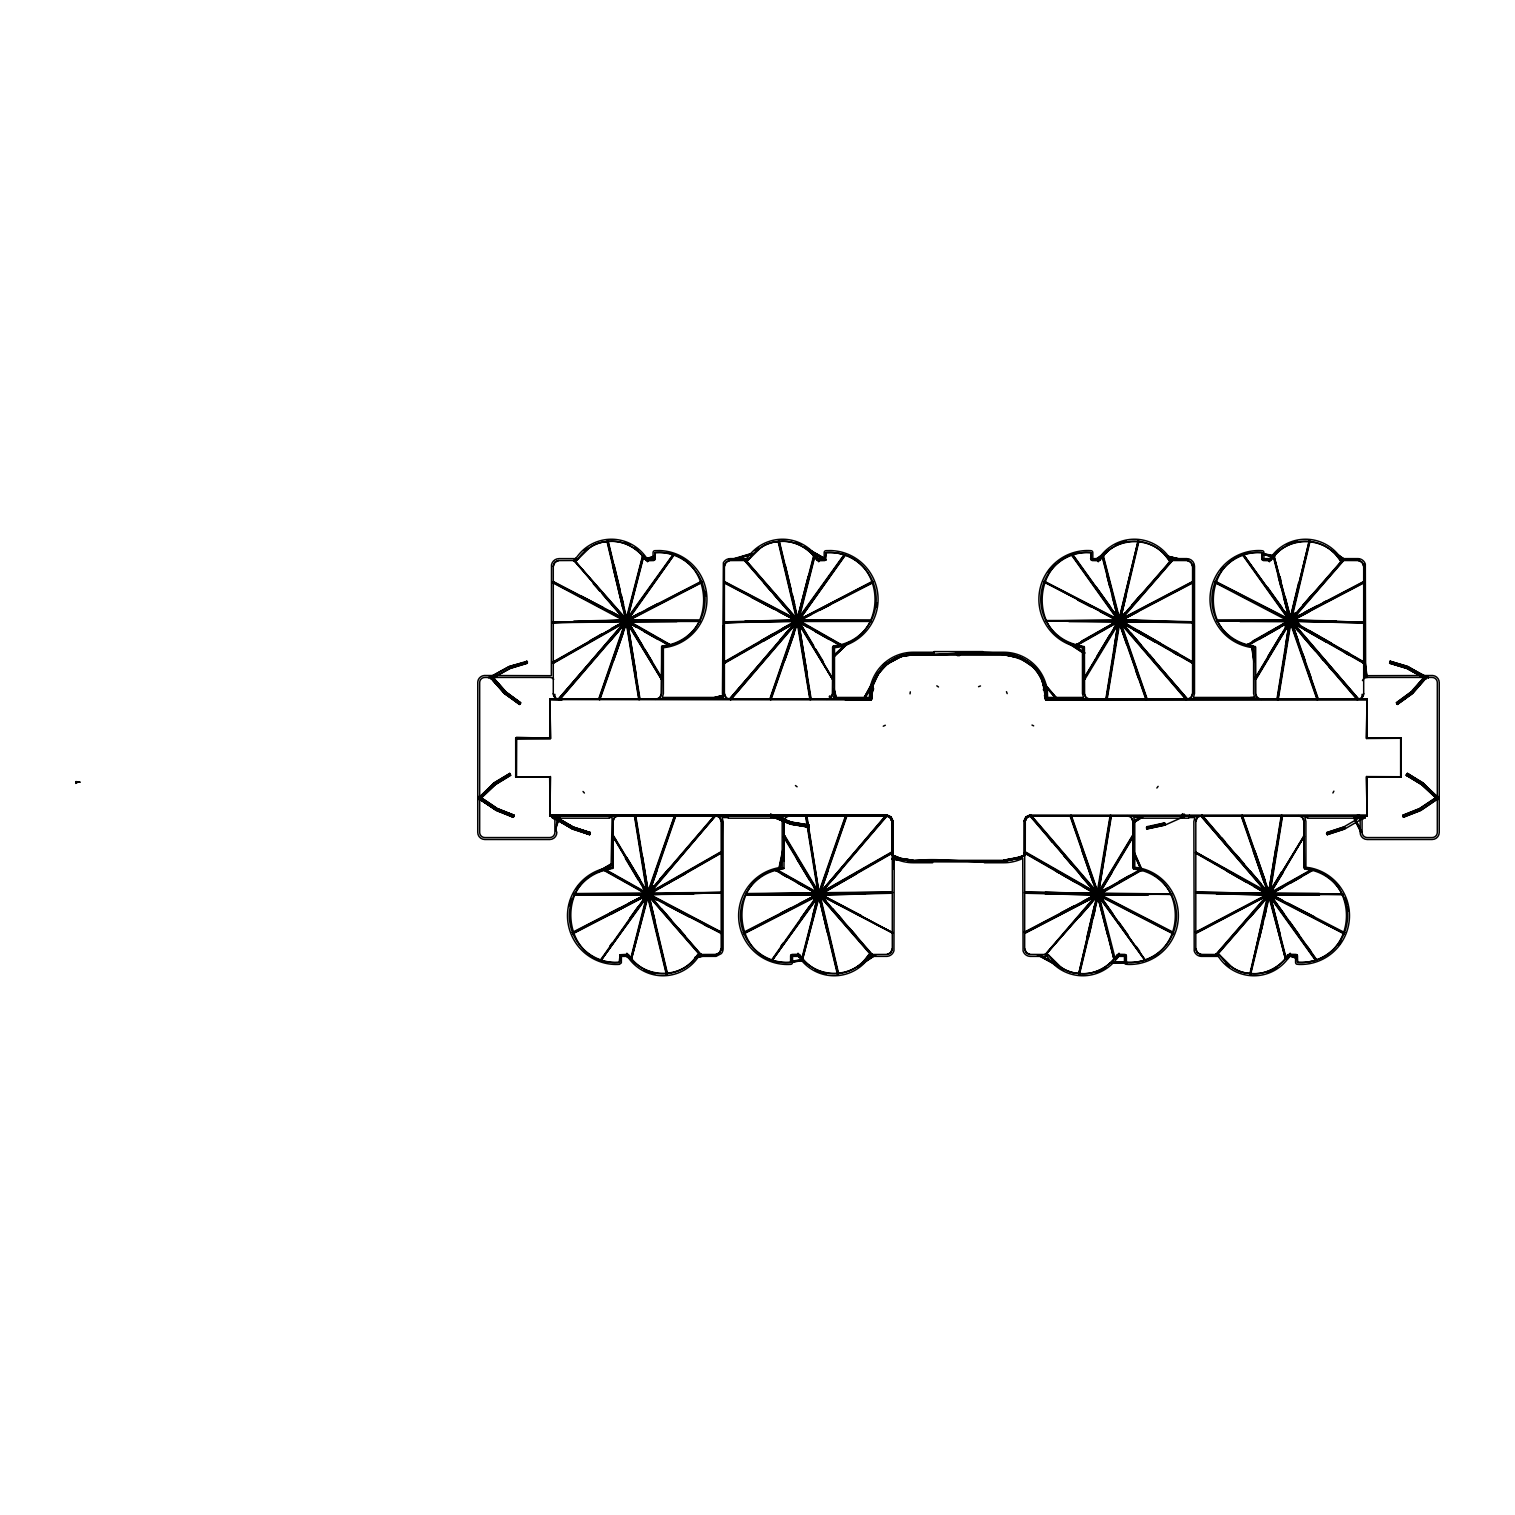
<?xml version="1.0" encoding="UTF-8"?>
<svg xmlns="http://www.w3.org/2000/svg" width="1515" height="1515" viewBox="0 0 1515 1515"><rect width="100%" height="100%" fill="white"/><g stroke="black" fill="none" stroke-linecap="round" stroke-linejoin="round"><path stroke-width="1.5" d="M516.274 776.741L516.331 738.127M782.195 821.395L782.195 867.243L777.839 867.887A48.745 48.745 0 0 0 739.055 922.162A48.745 48.745 0 0 0 790.716 964.354A1.951 1.951 0 0 0 792.534 962.498L792.534 956.382L798.632 956.382A42.287 42.287 0 0 0 869.724 956.382L887.127 956.363A7.745 7.745 0 0 0 893.945 950.776L894.229 858.361L896.577 859.441A43.992 43.992 0 0 0 913.28 862.755L932.653 862.755M784.145 860.861L784.145 821.414L785.812 817.343L789.959 815.619M786.702 816.623A5.814 5.814 0 0 0 784.126 821.414L783.975 868.436L778.237 869.78A46.813 46.813 0 0 0 785.849 962.498L790.603 962.404L790.603 955.624L791.891 954.45L799.371 954.507L801.757 957.499A40.356 40.356 0 0 0 866.599 957.499L868.985 954.507L887.033 954.431L890.612 952.727L892.297 948.617L892.297 821.414L890.574 817.305L887.089 815.468L550.059 815.619L887.089 816.112L890.233 817.627L891.805 820.808L891.729 855.274L901.027 859.478L913.28 861.41M887.089 815.468L890.687 817.172L892.449 820.77L892.486 855.142L901.179 858.551L913.356 860.35L1003.744 860.35L1019.633 857.471L1024.5 855.066L1024.538 820.884L1026.28 817.172L1029.878 815.468L1026.28 817.172L1024.538 820.77M1133.769 869.061L1138.731 869.78A46.813 46.813 0 0 1 1131.137 962.498L1126.384 962.404L1126.384 955.624L1125.096 954.45L1117.597 954.507L1115.21 957.499A40.356 40.356 0 0 1 1050.368 957.499L1047.982 954.507L1029.954 954.431L1026.356 952.727L1024.67 948.617L1024.708 820.827L1026.413 817.305L1029.878 815.827L1366.928 815.619L1366.928 776.873M1186.737 699.381L1190.847 697.695L1192.57 693.586L1192.57 566.383L1190.885 562.273L1187.306 560.569L1169.258 560.493L1166.872 557.501A40.356 40.356 0 0 0 1103.678 555.418M1304.907 869.061L1309.869 869.78A46.813 46.813 0 0 1 1302.256 962.498L1297.503 962.404L1297.503 955.624L1296.215 954.45L1288.735 954.507L1286.349 957.499A40.356 40.356 0 0 1 1221.507 957.499L1219.12 954.507L1201.073 954.431L1197.475 952.727L1195.808 948.617L1195.808 821.414A5.814 5.814 0 0 1 1197.532 817.305L1201.622 815.619M1357.876 699.381L1361.966 697.695L1363.689 693.586L1363.689 566.383L1362.023 562.273L1358.425 560.569L1340.377 560.493L1337.991 557.501A40.356 40.356 0 0 0 1274.816 555.418M1366.587 776.551L1366.909 815.43L1366.549 776.589L1400.693 776.741L1400.693 738.26L1366.492 738.506L1366.89 699.551L1045.653 699.57C1043.816 631.528 954.052 659.858 913.204 654.366L901.103 655.995M515.971 738.127L516.028 777.006L550.21 776.778L515.706 777.252L516.142 737.957L549.888 738.032L549.983 698.813L871.276 698.794L871.352 699.854L845.351 699.968M550.418 776.589L550.078 815.449L550.172 776.722M574.507 894.456L574.658 893.414L574.658 895.024L647.871 894.57L721.348 892.827L721.159 891.786L721.197 893.395L721.727 892.411L574.564 893.566M676.921 621.567L626.566 621.491L626.528 620.033L699.892 620.127L699.797 621.586L699.892 620.127M610.45 611.321L626.945 619.957L626.585 621.339L552.729 622.589L626.566 620.033L626.945 621.396L702.051 582.442L701.312 581.192L702.051 582.442M721.898 917.56L722.314 821.376L721.822 950.397M723.413 625.6L723.488 693.624M745.626 894.456L745.778 893.414L745.778 895.024L818.99 894.57L892.468 892.827L892.278 891.786L892.468 892.827M871.03 621.434L797.685 621.491L797.666 620.033L871.03 620.127L870.917 621.586L871.03 620.127M1044.29 688.056L1041.96 680.368L1044.384 687.999L1045.634 699.854L1366.909 699.57L1366.587 738.449M1366.549 776.589L1366.89 815.449L1366.814 776.722L1401.261 777.252L1367.079 776.968L1366.985 816.187L1029.897 816.112L1026.734 817.627L1025.182 820.808M1366.871 699.854L1366.814 738.278L1400.977 738.013L1366.928 738.127L1366.928 699.381L1045.672 699.381C1046.865 684.25 1036.033 664.024 1019.633 657.529M516.501 776.551L516.615 738.127M550.059 815.43L550.399 776.551M1366.549 738.411L1366.89 699.551M589.581 834.67L572.026 828.042L590.282 832.53L589.581 834.67L572.291 829.027L553.998 817.475L572.31 827.398M555.229 816.718L573.522 827.341L573.219 828.591L555.437 818.327L555.456 816.623L573.238 826.963L590.282 832.53M513.187 817.248L495.992 809.465L514.021 815.165L513.187 817.248L496.314 810.525L478.683 798.462L493.966 782.895L509.779 773.483L510.65 775.339L495.367 784.675L482.111 797.269M482.546 798.841C502.696 811.964 503.264 814.01 482.13 800.072M1192.968 662.036L1192.172 663.267L1192.968 662.036L1119.661 619.957L1128.845 625.222M1364.087 662.036L1363.292 663.267L1364.087 662.036L1290.742 620.127L1243.588 554.774L1290.591 620.506L1358.482 698.851M871.276 698.794L549.983 698.813M1367.003 698.813L1045.653 699.21L1367.003 698.813L1367.041 737.975L1400.958 737.994L1400.977 776.987L1367.041 777.025L1366.985 816.187M893.111 869.364L893.358 857.698M516.161 738.714L550.494 738.506L516.142 738.316L550.059 738.127L550.059 699.381L549.888 738.032L516.161 737.54L549.945 737.975M516.142 737.957L549.718 737.805L550.002 698.907L871.314 699.21C870.178 675.841 889.911 654.934 913.242 654.65L1003.744 654.65L1019.614 657.832L1032.965 666.884M1025.03 893.055L1025.03 892.108M1193.119 622.589L1119.263 621.491L1119.263 620.033L1165.111 620.961M1119.32 620.033L1045.502 620.961L1119.263 621.491L1119.282 619.881L1192.684 621.775L1192.551 623.214L1193.119 622.229M1196.149 893.055L1196.149 892.108M1364.257 622.589L1290.382 621.491L1290.401 620.033L1336.23 620.961M1363.86 622.665L1363.708 621.605L1363.67 623.214L1290.439 620.923L1217.018 621.036L1217.17 619.976L1216.829 621.264L1217.53 620.317M572.405 932.369L573.143 933.808L572.405 932.369L647.568 893.755L720.932 851.828L721.576 853.134L720.932 851.828M743.524 932.369L744.282 933.808L743.524 932.369L818.706 893.755L892.051 851.828L892.695 853.134M872.47 581.438L873.17 582.442L872.432 581.362L782.63 628.346M873.17 582.631L798.007 621.245L724.662 663.172L724 661.866L724.662 663.172M1140.984 870.708L1140.17 869.496L1140.984 870.708L1140.227 869.724L1140.909 870.67L1098.356 895.024L1024.898 933.354L1024.31 932.009L1024.916 932.88M1192.949 582.802L1192.191 581.552L1192.949 582.802L1119.604 621.245L1076.919 645.428L1076.464 644.178M1283.678 886.976L1196.036 933.354L1195.43 932.009L1196.036 932.88M1364.257 582.442L1363.33 581.552L1364.087 582.802L1290.723 621.245L1248.038 645.428L1247.584 644.178M492.167 678.417L510.157 668.456L527.315 663.286L527.372 661.714L509.267 666.392L491.068 676.447L491.011 678.171M1361.095 817.778L1362.97 818.043M1045.312 892.259L1097.977 893.509L1097.939 895.119L1171.758 894.039L1097.939 893.661L1097.939 895.119L1148.313 895.062M1319.432 893.433L1269.097 893.509L1269.059 894.967L1319.432 895.062M1045.653 699.854C1048.228 675.785 1027.662 653.893 1003.706 653.59M1042.32 680.197L1045.691 698.794M892.865 855.009L892.733 820.77L890.896 816.964L887.089 815.184L550.096 815.146L887.089 815.07L890.99 816.888L892.846 820.808L892.486 855.142L901.084 858.816L913.28 860.823C948.371 855.842 992.42 869.212 1024.5 855.066M783.975 868.436C723.659 872.754 730.325 967.365 790.603 962.404L791.076 954.753L799.371 954.507C814.369 979.637 853.968 979.618 868.985 954.507M730.23 699.381L726.139 697.695A5.814 5.814 0 0 1 724.397 693.586L724.397 566.383L726.083 562.273L729.681 560.569L747.709 560.493L750.095 557.501A40.356 40.356 0 0 1 814.937 557.501L817.324 560.493L824.823 560.55L826.111 552.596L830.864 552.502A46.813 46.813 0 0 1 838.458 645.22L833.496 645.939M778.142 541.594L779.373 541.12L778.199 541.537L779.316 541.177L798.329 620.506L832.436 679.042L797.004 621.093L798.197 620.26L745.759 560.058L744.717 561.08L746.781 558.618L746.346 561.762L747.463 557.596M1423.002 678.379L1410.863 692.052L1396.413 702.657L1397.057 704.02L1412.397 693.718L1426.41 677.603L1407.719 666.392L1390.126 661.279L1389.672 663.286L1406.81 668.456L1422.812 677.319M1397.758 704.475L1396.413 702.657M913.375 654.007C889.835 654.177 869.572 675.179 871.276 698.907C869.023 674.989 889.778 653.912 913.337 653.704C952.727 659.442 1046.562 630.619 1045.653 699.21C1045.028 630.732 953.465 659.82 913.185 654.007C889.532 654.253 869.364 675.557 871.314 699.381L872.678 683.814M1343.369 827.379L1343.597 828.667M1345.074 828.61L1344.828 827.323L1326.477 833.42L1327.405 834.67L1344.676 829.027L1362.648 818.573L1359.334 815.127M1189.483 815.203L1188.612 818.195L1140.038 818.195L1139.147 815.619A4.185 4.185 0 0 0 1139.621 817.551L1133.731 817.551L1134.773 821.395L1134.773 867.243L1139.129 867.887A48.745 48.745 0 0 1 1178.045 921.29A48.745 48.745 0 0 1 1128.012 964.43L1125.759 964.241A1.932 1.932 0 0 1 1124.452 962.48L1124.452 956.382L1118.335 956.382A42.287 42.287 0 0 1 1046.676 955.473M1312.028 870.67L1311.289 869.496L1312.104 870.708L1269.419 894.892L1217.151 954.942L1216.109 953.92L1217.284 954.81M1357.326 815.203L1356.455 818.195L1307.862 818.195L1306.972 815.619A4.185 4.185 0 0 0 1307.445 817.551L1304.851 817.551L1305.911 821.395L1305.911 867.243L1310.267 867.887A48.745 48.745 0 0 1 1349.164 921.29A48.745 48.745 0 0 1 1299.131 964.43L1296.878 964.241A1.932 1.932 0 0 1 1295.571 962.48L1295.571 956.382L1289.473 956.382A42.287 42.287 0 0 1 1217.795 955.473M871.333 699.968C869.155 676.145 889.589 654.688 913.204 654.366A41.965 41.965 0 0 0 886.654 663.703L901.217 656.128L913.394 654.366M1240.065 621.567L1290.42 621.491L1290.439 620.033L1364.257 622.229M871.314 699.21L872.924 683.985M626.566 621.491L699.892 621.434M1007.172 693.605L1006.471 691.673M1290.307 953.579A2.102 2.102 0 0 1 1290.42 954.999L1289.663 956.382L1290.098 953.238M871.882 694.022L870.822 689.514L872.507 688.34M871.352 699.854L873.303 683.966L871.352 699.854L550.059 699.57L550.494 738.506M553.108 622.173L553.297 623.214L553.108 622.173L626.528 620.43L699.968 620.544M550.059 776.873L549.983 816.187M724.246 622.173L724.416 623.214L724.397 621.832L797.685 620.033L797.685 621.491L724.246 622.665L797.666 620.43L871.087 620.544M693.718 894.039L647.871 894.57L721.348 892.827M871.314 699.57L873.284 684.079M1290.382 621.491L1217.018 621.036M1269.097 893.661L1342.877 894.399L1269.097 894.967L1269.097 893.661L1195.714 891.937M1267.354 971.948L1267.335 972.119A40.943 40.943 0 0 0 1277.41 967.006M1366.966 698.907L1367.041 737.975M1389.672 663.286L1390.315 661.127M1046.221 620.544L1046.051 621.586L1046.145 620.127M1158.123 786.361L1156.873 788.008M1171.303 894.873L1171.19 893.623M1342.423 894.873L1342.328 893.623M589.486 834.424L589.789 833.193M808.347 826.338L808.972 824.955L808.593 827.171L790.66 824.236L770.946 815.695L790.319 823.327L808.593 827.171M1114.32 646.129L1118.487 620.544L1119.983 621.093L1172.193 560.91L1171.038 560.02L1168.425 563.031M1105.798 699.362L1118.487 620.544M1106.177 699.494L1119.036 620.677L1138.011 541.158L1139.015 541.537L1138.011 541.158M1106.67 699.57L1119.528 620.752L1138.504 541.272M1107.086 699.57L1120.077 620.809L1126.232 595.092M1110.173 815.43L1096.235 898.092M1110.571 815.43L1097.731 894.248L1078.756 973.728L1079.816 973.842L1078.813 973.444M1079.248 973.842L1098.205 894.399L1111.063 815.506M1111.461 815.638L1097.333 900.459M1285.44 646.129L1289.606 620.544L1298.62 582.821M1276.918 699.362L1289.606 620.544L1291.102 621.093L1343.332 560.91L1342.157 560.02L1339.544 563.031M1277.297 699.494L1290.155 620.677L1309.13 541.158L1310.134 541.537L1309.13 541.158M1277.789 699.57L1290.647 620.752L1309.623 541.272M1278.206 699.57L1291.216 620.809L1310.002 541.423M1282.201 815.506L1269.343 894.323L1250.367 973.842L1269.57 886.313M1269.892 884.343L1275.668 848.93M1281.482 872.11L1268.396 893.907L1304.264 836.204L1269.665 894.645L1268.453 894.191L1281.292 815.43M1281.709 815.43L1268.85 894.248L1249.875 973.728M1268.528 893.964L1269.892 894.456L1282.58 815.638M513.093 816.983L513.452 815.771M1188.063 559.546L1169.504 559.603M772.745 815.714L770.984 816.074M1434.629 796.739C1416.961 780.376 1416.752 778.312 1435.235 795.583M1407.492 773.408L1423.134 783.975L1406.318 775.339L1407.492 773.408L1423.002 782.895L1438.284 798.462L1420.672 810.525L1403.458 817.153L1402.947 815.165L1419.612 808.518L1434.781 798.348M778.653 869.648L782.668 850.218M778.918 869.799L782.649 852.244M779.278 869.856L782.535 854.46M779.581 869.856L782.346 856.751M779.714 869.743L782.441 856.884M1437.262 796.947L1438.208 798.386L1436.769 798.803M1165.338 824.785L1164.751 823.043L1146.4 827.607L1147.101 828.97L1164.884 825.145L1183.84 816.642C1186.283 815.6 1179.598 816.396 1183.84 816.642M509.476 773.408L510.65 775.339M1044.498 695.726L1046.051 688.965L1044.896 688.359M1044.574 696.275L1046.051 688.965M1044.782 694.457L1046.145 689.514M1085.895 674.724C1080.422 676.05 1086.842 680.557 1083.793 678.531L1118.714 620.355L1138.219 540.779L1138.219 541.934M1118.638 620.601L1120.077 620.809L1138.882 541.423M1086.766 937.766L1094.341 906.027M1078.756 973.728L1097.277 893.907L1132.33 835.807L1133.542 836.64L1132.538 836.242M1079.589 973.823L1078.472 973.463L1079.589 973.823L1098.602 894.494L1133.447 836.469M1088.338 938.145L1091.652 924.264M1093.073 918.298L1094.966 910.382M1257.014 674.724C1252.678 679.932 1257.62 679.004 1254.912 678.531L1289.852 620.355L1309.339 540.779L1309.339 541.934M1259.457 938.145L1262.771 924.264M1264.192 918.298L1266.085 910.382M1268.453 900.459L1269.873 894.513L1250.765 973.88L1249.61 973.463L1250.935 973.842L1249.496 973.577M642.436 556.213L643.837 556.687L642.436 556.213L643.591 556.668L642.493 556.308L625.79 620.487L598.614 699.248M642.852 556.251L626.339 620.601L598.974 699.438M599.448 699.589L626.793 620.79L643.326 556.384M643.705 556.554L625.96 624.881M630.751 958.446L632.191 958.711L630.751 958.446L647.113 894.115L674.611 815.316M631.13 958.616L647.644 894.286L675.008 815.411M631.603 958.749L648.117 894.399L675.482 815.562M631.414 957.934L631.414 959.09L648.666 894.513L675.841 815.752M808.234 576.344L796.909 620.487L798.481 620.885L797.098 624.881M769.734 699.248L796.928 620.411L813.555 556.213L814.956 556.687L813.555 556.213M813.972 556.251L797.458 620.601L770.093 699.438M770.567 699.589L797.913 620.79L814.445 556.384M814.824 556.554L798.481 620.885L797.06 620.487M812.57 916.177L818.233 894.115L845.73 815.316M801.871 958.446L803.31 958.711L801.871 958.446L818.384 894.172L819.804 894.513L827.966 870.974M802.249 958.616L818.763 894.286L846.128 815.411M802.742 958.749L819.255 894.399L846.601 815.562M802.533 957.934L802.533 959.09L819.804 894.513L818.384 894.172M1407.075 774.904L1407.605 773.729M490.765 678.171L492.47 676.675L506.124 692.052L520.554 702.657L520.043 704.115L504.571 693.718L492.299 679.913M626.074 621.093L574.299 560.266L627.172 620.146L625.96 621.207L661.316 679.042L662.131 678.36L627.267 620.26L642.511 645.674M700.801 954.09L699.646 954.98L700.858 953.92L699.911 954.923L700.593 953.977L648.401 893.907L644.216 886.635M826.167 901.311L819.615 893.793L871.92 954.09L871.03 954.923L871.977 953.92L869.913 956.382L870.746 954.185A2.083 2.083 0 0 0 870.576 953.579M599.845 699.684L627.343 620.885L625.941 620.506L627.172 620.904M613.67 660.294L623.233 632.759M648.666 894.513L647.113 894.115L648.515 894.494L656.847 870.974M770.965 699.684L798.31 620.904M784.808 660.294L794.352 632.759M819.634 894.513L846.98 815.752M519.228 704.475L520.554 702.657M1192.324 663.172L1118.979 621.264L1044.176 581.627L1119.377 620.449L1192.816 662.415M1214.916 582.442L1215.674 581.192L1214.935 582.631L1299.169 626.623M1173.443 932.558L1172.705 933.808L1173.443 932.369L1098.337 893.604L1025.087 851.733M1344.43 932.937L1343.824 933.808L1344.544 932.615L1343.862 933.562L1269.229 894.115L1195.808 852.15L1282.599 900.383M636.811 627.418L552.899 582.802L553.657 581.552L552.899 582.991L553.827 582.082M840.068 645.428L840.522 644.178L840.068 645.428L797.382 621.245L724.019 582.802L724.776 581.552L724.037 582.991L724.965 582.082M721.424 932.577L720.799 933.448L721.424 932.577L648.041 894.115L613.139 835.958L614.503 840.276M797.326 882.961L892.846 932.918L819.388 893.604L828.553 898.414M556.422 824.33L558.921 817.494M556.763 824.463L559.262 817.627M556.422 826.546L559.508 817.797M669.441 644.67L668.778 645.504L669.441 644.67L626.699 620.468L553.278 581.987M604.883 870.708L605.697 869.496L604.902 870.898L656.677 899.834M776.002 870.708L776.816 869.496L776.021 870.898L776.759 869.724L776.078 870.67L818.687 894.892L870.936 954.942L871.92 954.09M1172.856 933.713L1097.599 895.043L1098.242 893.736M1030.957 815.146L1098.583 893.793L1145.245 960.415L1097.315 894.797L1098.337 893.604L1097.599 895.043L1082.903 886.654M1215.636 581.438L1214.954 582.385L1215.636 581.438L1290.78 619.957C1287.655 622.532 1298.506 619.881 1299.965 625.222M701.691 581.627L626.49 620.449L626.187 621.396L626.964 619.976L669.592 644.292M605.527 869.572L648.287 893.623L647.511 895.043L648.287 893.623L721.557 932.198M724.625 581.646L798.064 619.957L797.326 621.396L807.949 627.418M589.581 833.856L572.026 828.042L554.054 818.005L555.21 818.611L555.74 817.21M771.305 816.661L772.499 815.543M910.307 691.844L910.042 693.87M559.111 699.381L555.001 697.695A5.814 5.814 0 0 1 553.278 693.586L553.278 566.383L554.963 562.273L558.562 560.569L576.59 560.493L578.976 557.501A40.356 40.356 0 0 1 643.818 557.501L646.204 560.493L653.704 560.55L654.972 559.376L654.991 552.596L659.745 552.502A46.813 46.813 0 0 1 667.339 645.22L662.377 645.939M715.345 815.619L719.455 817.305L721.178 821.414L721.178 948.617L719.492 952.727L715.894 954.431L697.866 954.507L695.48 957.499A40.356 40.356 0 0 1 632.285 959.582M1024.689 821.414L1026.413 817.305L1030.503 815.619M1100.136 611.7L1118.922 621.396L1119.623 620.127L1044.403 581.287L1043.835 582.385L1044.517 581.438M1097.561 895.024L1024.273 852.964M1195.808 821.414L1197.532 817.305M1315.683 959.487L1316.687 959.487L1315.55 960.415L1268.434 894.797L1269.494 893.623L1268.68 895.024L1254.022 886.654M782.497 819.293L783.236 817.551L777.365 817.551M1071.806 555.229L1072.999 554.585L1071.768 555.361L1118.638 621.15L1186.283 699.854M1243.948 554.585L1243.001 555.494M1315.55 960.415L1316.573 959.771L1315.475 959.771M784.827 835.807L783.52 836.469L784.827 835.807L819.71 893.907L818.327 894.74L813.972 887.468M872.659 683.89L877.98 672.584M873.682 684.117L878.795 673.077M1024.898 820.903L1026.526 817.437M647.568 894.892L720.951 933.354M819.52 893.907L818.611 895.024L819.407 893.623L776.646 869.572M1024.14 820.808L1025.996 816.888L1029.878 815.184L1366.871 815.146M1119.566 620.09L1118.922 621.396L1128.05 626.623M1024.235 820.77L1026.072 816.964L1029.878 815.07M1024.898 820.77L1026.545 817.418L1029.897 815.657L1366.985 816.093L1367.079 776.968M609.825 816.831L609.106 818.195L560.531 818.195L559.811 816.831M777.668 816.831L776.949 818.195L728.374 818.195L727.465 815.619A4.185 4.185 0 0 0 727.957 817.551L722.068 817.551L723.11 821.452L723.11 948.617A7.783 7.783 0 0 1 721.329 953.579L716.084 956.363L698.604 956.382A42.287 42.287 0 0 1 627.513 956.382L621.415 956.382L621.339 962.877L619.427 964.354A48.745 48.745 0 0 1 567.898 922.067A48.745 48.745 0 0 1 606.72 867.887L611.075 867.243L612.117 817.551L609.522 817.551A4.185 4.185 0 0 0 609.996 815.619M933.486 652.965L934.206 651.601L982.781 651.601L983.671 654.177M818.46 894.664L819.331 893.755M864.402 697.146L873.057 681.466M864.44 697.317L873.227 681.39M864.648 697.525L873.53 681.466M864.97 697.695L871.674 685.556M865.273 697.771L871.882 685.765M891.843 855.218L901.122 859.213L913.375 860.993L1003.782 860.993L1019.728 857.812L1024.86 855.123L1025.182 820.884L1026.81 817.702L1030.257 815.714L1097.75 894.456L1144.791 960.226M1072.469 554.774L1119.471 620.506L1187.362 698.851M1201.016 816.149L1268.869 894.456L1315.91 960.226M1343.975 933.713L1268.718 895.043L1269.381 893.736M1425.047 676.391L1425.994 678.171L1407.814 668.039L1390.107 662.604M883.264 726.215L885.309 725.249M627.551 955.454L620.62 955.662M1403.78 817.248L1402.947 815.165M798.67 955.454L791.739 955.662M646.905 559.546L653.988 559.49M818.024 559.546L825.126 559.49M778.994 611.795L797.326 621.396L798.083 619.976L840.711 644.292M1096.803 656.582L1109.87 634.785M1114.245 627.532L1118.6 620.26L1119.926 620.809M1084.115 678.796L1119.055 620.563L1102.522 556.384L1103.583 556.289L1102.522 556.384M1083.85 678.947L1119.49 620.828L1171.928 560.607M1084.91 679.193L1119.983 621.093L1118.79 620.26L1171.209 560.058L1171.985 561.023L1170.186 558.618L1186.737 558.618A7.745 7.745 0 0 1 1194.521 566.25L1194.502 693.548L1193.46 697.449L1254.647 697.449L1253.606 693.605L1253.606 647.757L1249.25 647.113A48.745 48.745 0 0 1 1210.333 593.728A48.745 48.745 0 0 1 1260.31 550.57L1262.62 550.759A1.932 1.932 0 0 1 1263.927 552.52L1263.927 558.618L1270.043 558.618A42.287 42.287 0 0 1 1341.703 559.527M1132.709 835.958L1097.769 894.172L1045.255 954.923L1098.583 894.854L1111.745 872.943M1070.007 815.752L1097.333 894.513L1113.828 958.787L1098.205 894.286L1133.144 836.204M1267.922 656.582L1281.008 634.785M1285.364 627.532C1283.887 623.555 1293.469 619.805 1289.757 620.601M1255.234 678.796L1290.193 620.563L1273.642 556.384L1274.721 556.289L1273.642 556.384M1255.67 679.042L1290.61 620.828L1343.066 560.607M1256.049 679.193L1291.064 620.771M1303.847 835.958L1268.888 894.172L1216.45 954.393M1285.856 958.616L1284.777 958.711L1285.856 958.616L1269.343 894.286L1304.264 836.204M1282.864 872.943L1267.07 897.865M575.037 559.622L576.325 557.596M698.131 957.404L699.419 955.378M869.25 957.404L870.538 955.378M1098.091 559.622L1100.231 556.403M1269.229 559.622L1271.35 556.403M1117.028 958.597L1119.149 955.378M1288.148 958.597L1290.269 955.378M553.505 581.646L626.964 619.976M480.653 797.572L478.702 797.799L480.444 798.841M1102.03 557.501L1099.644 560.493L1092.164 560.55L1090.876 559.376L1090.876 552.596L1086.122 552.502A46.813 46.813 0 0 0 1078.51 645.22L1084.418 647.189L1084.418 693.586L1086.085 697.658L1090.232 699.381M1273.168 557.501L1270.782 560.493L1263.283 560.55L1261.995 559.376L1261.995 552.596L1257.242 552.502A46.813 46.813 0 0 0 1249.648 645.22L1255.537 647.189L1255.537 693.586L1257.223 697.658L1261.37 699.381M553.524 663.172L552.88 661.866L553.524 663.172L626.964 621.377L625.903 620.203L673.02 554.585L673.512 555.626M558.505 698.851L626.358 620.544L673.38 554.774M673.796 555.077L626.793 620.809L559.243 699.608M625.96 620.146L627.229 621.15L674.061 554.869L672.963 555.229M811.207 614.617L798.064 621.396L797.042 620.203L844.158 554.585L844.631 555.626M844.518 554.774L797.515 620.506L729.624 698.851M845.219 555.361L798.348 621.15L844.916 555.077M609.693 946.364L612.022 943.069M629.634 918.469L637.853 906.974M642.549 900.421L654.31 885.593M601.512 959.771L600.395 960.131L647.341 893.964L714.891 815.146M601.076 960.226L648.079 894.494L715.591 815.714L648.496 894.854L601.076 960.226L647.663 894.191L715.213 815.392M780.812 946.364L783.16 943.069M800.753 918.469L808.972 906.974M813.669 900.421L886.01 815.146M772.631 959.771L771.533 960.131L818.403 893.793L819.634 894.854L826.66 886.654M818.536 893.869L819.672 894.797L772.196 960.226L819.198 894.494L886.73 815.714L890.157 817.702L891.691 820.846L890.252 817.627M489.799 677.678L488.266 677.678L489.799 677.186M639.349 613.177L552.88 662.036L553.827 662.737M674.061 555.229L672.925 554.736M730.684 699.854L798.178 621.131L797.326 619.957L724 662.036L724.965 662.737M721.519 852.907L720.837 851.96L721.519 852.907L648.231 894.873L573.011 933.713M886.351 815.392L818.857 894.134L772.196 960.226M1147.253 699.248L1120.058 620.411L1103.412 556.213L1102.257 556.668M1081.615 641.091L1118.998 620.09L1076.142 644.992L1077.241 644.632M1083.85 678.606L1084.759 679.25M1171.303 560.077L1170.64 561.762L1170.887 559.811M1193.119 662.737L1192.021 662.737L1193.119 662.377M1140.341 869.572L1097.655 893.755L1024.292 932.198L1025.03 933.202M1363.481 581.646L1290.117 620.09L1247.262 644.992L1248.36 644.632M1342.025 559.811C1343.559 563.107 1342.953 557.709 1341.76 561.762L1341.324 558.618M1216.166 954.09L1268.472 893.793L1269.494 895.024L1268.718 893.604L1195.43 932.198L1196.149 933.202M1360.262 817.854L1358.728 817.854L1360.262 817.343M1327.405 834.67L1327.424 833.117M1290.004 621.377L1363.443 663.172M1147.101 828.97L1146.931 826.906M526.671 661.127L527.315 663.286M747.709 560.493L759.924 548.506A28.425 28.236 -21.1 0 1 777.687 541.802C793.197 539.207 808.707 547.805 817.324 560.493L825.637 560.247L826.111 552.596C887.79 549.339 892.468 640.845 832.568 647.189L832.568 693.586L830.883 697.658L826.736 699.381M661.922 646.185L661.449 693.586L659.764 697.658L655.616 699.381M833.042 646.185L832.568 693.586A5.814 5.814 0 0 1 829.008 698.926M576.59 560.493L588.805 548.506A28.425 28.236 -21.1 0 1 606.549 541.802C622.078 539.207 637.569 547.805 646.204 560.493L654.518 560.247L654.991 552.596C715.25 547.635 721.916 642.246 661.601 646.564L661.449 693.586A5.814 5.814 0 0 1 657.889 698.926M558.581 699.002L626.055 620.279L627.229 621.15M559.565 699.854L627.172 621.207M610.318 640.883L618.745 631.035M780.206 639.822L788.652 629.994M729.7 699.002L797.079 620.146M730.363 699.608L797.856 620.866L873.038 582.063M659.934 879.041L668.361 869.193M697.866 954.507C682.848 979.618 643.25 979.637 628.252 954.507L619.938 954.753L619.465 962.404L614.73 962.498A46.813 46.813 0 0 1 607.117 869.78L613.007 867.811L613.007 821.414L614.692 817.343L618.84 815.619M887.014 815.998L819.672 894.797M832.284 880.082L840.711 870.254M1193.157 589.411L1193.157 672.035M1080.479 875.178L1097.352 894.854L1098.621 893.85L1112.711 913.545M574.753 560.19L573.598 561.08M1118.676 620.146L1125.228 612.628M1131.762 605.11L1140.928 594.6M1076.408 644.67L1119.149 620.468L1171.55 560.266M1252.735 641.091L1290.023 619.976C1290.837 624.047 1291.575 612.761 1296.348 612.628M1302.9 605.11L1312.047 594.6M1289.928 620.241L1342.347 560.058M1247.546 644.67L1290.269 620.468L1342.688 560.266M1045.312 954.393L1097.352 893.793L1098.583 894.854L1095.951 897.865M1045.691 954.734L1098.129 894.513L1140.833 870.33M1078.945 917.408L1092.031 902.372M1216.81 954.734L1269.267 894.513L1311.971 870.33M1250.064 917.408L1263.15 902.372M1113.828 958.787L1114.718 958.616M1426.41 677.603L1412.605 693.245L1411.961 692.109L1397.114 703.111M1422.793 678.947C1413.968 688.814 1408.874 697.79 1397.057 704.02M878.87 673.152L887.014 664.176L901.292 656.525L913.356 654.65L1003.669 654.764L1019.538 657.908M642.833 887.468L647.189 894.74L648.401 893.907M890.915 816.964L892.733 820.846M555.721 818.365L558.827 815.013M871.807 690.272L870.974 688.927L872.678 688.492M833.761 655.465L845.256 644.557M834.216 655.427L847.131 643.174M834.462 655.692L847.377 643.42M834.405 656.147L848.93 642.36M834.576 656.128L847.491 643.875M606.985 541.423L608.424 541.158L606.985 541.423L625.922 620.809L638.781 699.57M666.221 973.88L667.604 973.463L666.221 973.88L647.113 894.513L634.387 815.638M837.947 973.066L837.17 973.842L838.155 973.444M482.357 796.72L495.594 784.221M1102.939 969.733L1106.367 966.57M1285.193 612.003L1291.064 620.203L1289.757 621.15L1242.887 555.361M1400.693 738.241L1400.693 776.741M1332.897 792.97L1333.882 791.152M1114.074 612.003C1121.081 622.873 1116.915 618.442 1125.512 626.718M1357.402 699.854L1289.795 621.207L1291.064 620.203L1358.406 699.002M1425.899 676.447L1406.715 666.808L1406.488 668.077L1422.434 676.864M1389.861 663.116L1407.321 668.456L1408.098 667.395L1390.391 661.373M978.557 686.693L980.489 685.954M957.669 653.704L959.374 653.476L957.613 653.476M515.706 777.252L515.687 738.127M778.104 541.423L796.909 620.866L798.386 620.26L813.65 645.674M699.816 954.942L647.322 894.645L648.59 893.907L655.048 901.311M1396.697 702.733L1411.355 691.901M1397.474 704.418L1411.904 693.87M1094.417 560.228L1108.942 550.059M1094.853 560.285L1107.37 551.517M1096.519 559.546L1105.78 553.07M1098.697 558.524L1102.276 556.005M1420.994 810.108L1438.284 798.462L1423.134 783.975L1407.454 774.298M1419.29 808.934L1436.353 797.553M865.198 960.643L873.265 955.302M863.645 962.006L873.492 955.492M861.865 963.616L875.329 954.715M858.039 966.494L875.746 954.772M858.001 966.646L875.708 954.942M602.402 594.145L625.96 621.207L627.267 620.26M773.521 594.145L797.079 621.207L798.386 620.26M509.968 774.847L494.269 784.524L493.72 783.35L478.626 797.742L495.992 809.465L513.206 816.415M494.856 784.789L510.366 775.263M1134.432 820.941L1140.132 817.456M1134.318 821.149L1140.359 817.437M1134.375 821.452L1141.95 816.793M1133.22 822.588L1142.689 816.774M1133.144 823.1L1142.746 817.077M494.477 782.782L509.779 773.483M495.064 783.047L510.176 773.9M661.146 678.758L662.131 678.36M597.346 871.977L610.962 863.986M597.421 872.28L611.189 864.194M597.971 872.375L611.359 864.516M611.454 864.8L601.663 870.538L611.397 864.97M1361.512 816.623L1343.748 826.963L1326.704 832.53M589.524 640.921L602.345 633.592M611.511 628.346L626.49 620.449M553.032 662.415L626.415 620.487M553.278 662.85L626.661 620.904L701.918 582.063M760.644 640.921L773.464 633.592M724.17 662.415L797.534 620.487L872.81 581.627M724.416 662.85L797.78 620.904L871.087 621.036M763.276 641.281L797.913 620.809M721.178 852.15L647.795 894.096L574.507 893.964M628.744 903.3L647.511 893.604L648.496 894.854L647.284 893.793L648.079 894.494L721.424 852.585M684.932 874.079L610.697 914.416M892.297 852.15L818.914 894.096L743.676 932.937M892.543 852.585L819.161 894.513L743.903 933.373M744.13 933.713L819.388 895.043L892.695 852.964M799.863 903.3L818.649 893.604L819.407 895.024L856.051 874.079M1076.654 645.106L1119.396 620.904L1192.816 582.423M1247.773 645.106L1290.515 620.904L1363.936 582.423M1258.851 639.481L1280.156 627.418M1285.477 624.388L1309.111 611.795M1108.223 887.582L1082.941 901.292M1118.865 881.56L1129.508 875.519M1140.587 869.894L1097.864 894.096L1024.443 932.577M1311.46 869.572L1268.699 893.623L1269.4 894.892M1311.725 869.894L1268.983 894.096L1195.562 932.577M1290.78 882.961L1301.442 876.92M1425.312 676.353L1406.715 666.808L1389.861 661.79M490.69 676.902L508.907 666.77M494.553 676.864L510.517 668.077M886.37 663.343L900.914 655.559L913.28 653.59M886.957 664.081L901.292 656.412L913.299 654.764M1192.343 581.646L1118.96 620.108L1119.68 621.377L1137.992 611.795M1045.899 620.544L1119.263 620.43L1192.589 581.987M1299.188 615.166L1290.041 619.957L1290.704 621.264M1304.699 612.287L1317.52 605.564M1323.012 602.686L1326.685 600.754M1217.018 620.544L1290.382 620.43L1363.708 581.987M1060.955 912.806L1073.775 906.084M1024.67 933.013L1098.356 895.024L1097.561 893.623L1098.11 894.532M1195.79 933.013L1269.172 894.551M646.848 609.295L658.116 603.481M626.282 620.09L701.464 581.287M820.6 609.769L829.993 604.921M609.958 912.996L619.351 908.148M572.537 932.937L647.568 893.755M572.765 933.373L647.984 894.551L721.178 933.013M781.096 912.996L790.47 908.148M1019.879 857.774L1025.257 855.218L1025.295 820.846L1026.734 817.627L1029.897 816.112M1095.837 890.65L1097.201 894.589L1098.602 894.172L1071.238 815.316M1267.809 888.15L1269.854 894.058L1268.32 894.589L1285.572 959.09L1285.572 957.934M647.189 894.74L613.139 835.958M1019.671 857.168L1024.216 855.104L1024.235 820.846L1025.996 816.888M478.892 797.193L480.577 797.648M1044.555 688.34L1045.88 688.927L1044.536 690.177M1403.648 815.714L1420.653 808.859M1403.288 815.259L1420.123 808.499M1403.458 817.153L1420.161 810.544M1403.079 816.699L1419.631 810.184M624.843 616.908C625.297 624.578 629.539 618.991 625.941 614.541M1285.023 596.399L1291.197 620.487L1289.625 620.885L1317.141 699.684M1107.484 934.641L1097.182 894.513L1098.583 894.096L1115.097 958.446M1112.332 596.815L1118.506 620.885L1120.077 620.487L1118.506 620.885L1126.724 644.557M1283.451 596.815L1289.795 620.904L1291.178 620.411L1273.926 555.91L1273.926 557.066M645.087 559.054L654.026 556.157M654.196 556.403L647.189 558.77L647.587 561.762L647.833 559.811M647.303 559.111L654.31 556.744M647.473 559.357L654.328 557.047M620.487 956.42L625.203 954.848M1327.064 832.644L1344.297 826.944M661.449 679.364L661.449 678.19M832.568 679.364L832.568 678.19M1243.815 555.513L1243.133 554.585L1244.023 555.229M1046.051 621.377L1046.392 620.317M955.435 653.533L956.382 653.533M1192.57 621.832L1192.57 623.006M1364.03 582.745L1363.14 582.082L1364.257 582.082M1363.689 621.832L1363.689 623.006M721.178 891.994L721.178 893.168M1132.5 835.75L1132.5 836.697M1196.149 852.907L1196.149 851.96M1303.62 835.75L1303.62 836.697M1327.045 834.557L1344.127 829.046M1326.704 834.083L1341.476 829.349M509.135 668.058L526.614 662.68M509.627 668.456L526.955 663.172M729.454 560.02L751.497 553.467M731.575 559.793L751.648 553.714M732.048 560.039L751.743 554.073M734.018 559.736L751.762 554.357M509.798 666.392L527.031 661.241M512.43 666.164L527.372 661.714M1045.823 689.969L1044.517 690.007M625.922 620.809L627.361 620.544L636.035 673.683M809.9 699.57L796.89 620.809L798.481 620.544L797.06 614.541M1283.83 913.545L1266.9 890.517L1268.32 894.589L1269.854 894.058L1280.175 934.244M1436.902 797.136L1438.095 797.193M1406.318 775.339L1421.619 784.675L1437.716 798.878L1422.699 784.524M714.038 697.676L722.447 695.404M713.887 697.847L724.416 694.987M715.97 697.582L724.378 695.309M716.065 697.923L722.371 696.218M718.337 697.601L722.75 696.54M697.639 956.363L702.165 955.264M695.271 957.044L702.316 955.34M695.271 957.347L704.721 955.056M695.366 957.688L706.691 954.961M695.499 957.953L707.069 955.17M778.54 541.556L779.373 541.12M642.587 856.808L648.685 894.191L647.094 894.456L648.685 894.191L654.821 919.908M785.622 840.276L783.444 836.64L818.441 894.645L819.804 894.191L838.609 973.577M1147.196 827.436L1165.243 823.478M1146.628 826.754L1164.164 823.005M1146.817 828.8L1164.296 825.126M1146.552 828.288L1163.804 824.69M1019.595 857.054L1003.669 860.236L1019.747 857.623L1025.257 855.218L1019.841 858.096L1003.65 861.296L913.223 861.296L901.027 859.478L913.223 861.296M1003.782 860.993L1019.917 858.058L1003.706 861.41M806.813 815.43L819.255 894.286L818.214 894.456L805.526 815.638M870.936 954.942L870.368 953.238M891.843 855.274L900.989 859.175L913.185 860.993M797.098 786.796L795.451 785.546M790.622 961.362L801.549 959.696M790.773 961.627L801.7 959.98M790.773 962.29L801.757 960.321M790.622 962.423L801.549 960.756M900.914 655.559L913.223 653.704M798.329 620.506L807.154 673.683M1084.096 694.211L1083.244 647.075M1250.121 697.676L1254.931 697.317M1304.472 836.64L1303.658 836.242M1364.163 564.072L1364.466 676.05M1193.233 564.603L1192.93 693.605M573.882 621.112L626.585 620.033M553.126 622.665L699.968 621.036M745.001 621.112L797.704 620.033M724.246 622.665L797.666 620.923M721.329 892.335L647.909 894.077L605.261 869.894M892.392 891.937L745.683 893.566M892.449 892.335L745.626 893.964M892.411 893.225L819.028 894.967L819.009 893.509L818.99 894.967L864.838 894.039M1112.824 962.158L1124.414 961.911M1113.014 962.271L1124.603 962.006M1113.127 962.555L1124.717 962.309M1110.249 962.972L1124.717 962.669M1110.362 963.275L1126.933 962.896M516.142 738.6L550.399 738.449L550.078 699.551L550.418 738.411M1217.075 620.127L1290.42 620.033M1045.899 621.036L1192.722 622.665M1068.946 621.567L1119.282 621.491M1171.36 893.964L1024.519 892.335M1342.479 893.964L1195.657 892.335M1171.36 894.456L1024.519 892.827M1342.479 894.456L1195.638 892.827M1341.135 558.618L1357.876 558.618A7.745 7.745 0 0 1 1362.155 559.906A7.783 7.783 0 0 1 1365.318 564.148L1365.64 675.69L1432.754 675.52A7.102 7.102 0 0 1 1439.25 682.602L1439.25 832.493A7.102 7.102 0 0 1 1432.148 839.499L1367.25 839.518A7.102 7.102 0 0 1 1360.148 832.398L1360.148 817.551L1356.872 817.551A4.185 4.185 0 0 0 1357.345 815.619M1362.477 680.614A5.17 5.17 0 0 1 1367.25 677.432L1432.148 677.432A5.17 5.17 0 0 1 1437.318 682.602L1437.318 832.398A5.17 5.17 0 0 1 1432.148 837.568L1367.25 837.568A5.17 5.17 0 0 1 1362.08 832.398L1362.08 816.017M550.059 699.57L561.932 699.968M550.04 815.79L549.945 777.025L550.021 815.79L887.089 815.827L890.441 817.418L892.259 820.827L890.46 817.437L887.089 815.827M556.838 817.551L560.114 817.551A4.185 4.185 0 0 1 559.641 815.619M984.314 862.755L1003.688 862.755A43.992 43.992 0 0 0 1020.409 859.459L1022.739 858.361L1023.061 950.852A7.783 7.783 0 0 0 1026.204 955.094A7.745 7.745 0 0 0 1030.503 956.382L1047.244 956.382M1218.382 956.382L1201.622 956.382A7.745 7.745 0 0 1 1197.342 955.094A7.783 7.783 0 0 1 1194.199 950.852L1193.858 821.452L1194.918 817.551L1189.029 817.551A4.185 4.185 0 0 0 1189.502 815.619M909.114 861.751L1003.744 861.94M745.683 894.873L819.047 894.967L768.673 895.062M574.564 894.873L647.928 894.967L597.535 895.062M1218.799 955.586L1200.335 955.454L1218.874 955.397M913.28 653.268L934.301 653.42M1296.423 955.435L1289.303 955.492M1263.074 559.565L1270.062 559.546M1290.439 620.43L1363.86 622.173M1118.979 620.108L1192.741 622.173M1195.695 893.225L1269.115 894.967L1216.394 893.888M1024.594 891.937L1097.977 893.661M1024.557 893.225L1097.977 894.967L1045.274 893.888M1091.861 559.49L1098.943 559.546M1125.399 955.51L1118.297 955.454M1268.453 894.191L1269.892 894.456M1097.315 894.191L1098.602 894.456M892.202 858.304L897.05 858.74M892.108 858.588L897.107 859.024M892.07 858.948L897.069 859.384M903.83 860.274L892.127 859.232L903.679 860.387M844.158 554.585L845.181 555.229L844.082 555.229M1031.999 725.06L1033.647 725.855M584.392 793.008L583.029 791.474M554.32 818.573L572.765 828.989L589.789 834.519M901.179 858.551L913.242 860.35L901.255 858.456M913.204 860.634L901.084 858.816L892.468 855.066M804.825 825.088L791.625 822.967L776.741 817.191M804.692 825.77L791.436 823.649L772.233 816.187M806.965 824.842L791.569 822.361L778.824 817.399M808.877 827.001L791.057 824.122L771.779 816.623M808.972 824.955L791.284 822.058L776.381 816.225M808.688 825.126L790.868 822.172L775.926 816.282M808.461 825.656L790.508 822.664L773.351 815.884M808.404 826.925L790.375 823.933L770.984 816.32M1343.388 561.08L1342.214 560.19M1172.25 561.08L1171.095 560.19M1045.18 953.958L1046.164 954.81M936.8 685.841L938.505 686.977M1017.588 656.544A41.965 41.965 0 0 0 1003.688 654.177L1019.747 657.377L1033.381 666.467M1003.763 653.704L1019.879 657.226L1033.495 666.354M1003.782 654.366L1019.747 657.567M1262.753 553.467L1274.323 555.872M1262.582 553.732L1274.361 556.194M1262.525 554.092L1274.285 556.535M1262.563 554.395L1274.134 556.8L1262.696 554.528M479.043 798.954L496.825 810.544L513.452 817.115M1168.387 556.308L1182.003 559.584M1166.209 555.891L1182.079 559.717M1166.209 556.194L1182.098 560.02M1168.008 557.009L1179.352 559.717M1168.008 557.293L1179.371 560.02M1389.672 662.472L1406.45 667.452L1422.396 676.201M1389.596 663.04L1406.488 668.077M1390.126 661.279L1407.208 666.411M1390.315 661.941L1408.098 667.395L1426.335 677.565M590.263 833.345L573.503 827.947L555.797 817.721M573.219 828.591L590.055 834.007M573.522 827.341L590.358 832.777M1114.434 957.934L1114.794 958.976L1113.885 958.332M892.638 932.255L892.297 933.316M666.827 973.066L667.168 974.126L666.278 973.463M590.055 832.682L572.784 827.001L554.907 816.547M1290.382 955.189L1297.029 957.537M1290.193 955.435L1296.84 957.783M1287.864 954.999L1297.162 958.275M1287.845 955.302L1296.992 958.522M871.939 690.385L870.974 689.628M514.021 815.998L497.678 809.578L480.615 798.235M497.356 810.184L513.755 816.642M497.696 808.934L514.115 815.43M514.021 815.165L497.375 808.518L482.187 798.348M513.774 815.278L496.863 808.499L479.706 796.947M886.464 815.619L890.574 817.305L892.089 820.77L892.127 855.218M1298.147 815.619L1302.294 817.343A5.814 5.814 0 0 1 1303.96 821.414M1127.009 815.619L1131.156 817.343A5.814 5.814 0 0 1 1132.841 821.414L1133.315 868.815M1304.188 866.864L1308.335 868.777M1304.207 867.3L1308.278 869.061M892.297 855.142L901.103 859.005M1248.038 645.428L1247.849 644.5M1076.919 645.428L1076.71 644.5M1215.295 581.627L1290.496 620.449L1363.936 662.415M1215.068 582.063L1290.269 620.885L1363.689 662.85M1043.949 582.063L1119.149 620.885L1192.57 662.85M1077.601 600.073L1090.743 606.852M1288.242 903.3L1314.528 916.859M1344.581 932.558L1269.4 893.755L1202.096 815.146M1344.203 933.373L1269.002 894.551L1195.562 852.585M1173.311 932.937L1098.11 894.115L1024.689 852.15M1173.083 933.373L1097.883 894.551L1024.443 852.585M724.397 581.987L797.78 620.449L840.56 644.67M724.17 582.423L797.553 620.885L840.314 645.106M751.516 597.383L773.502 608.916M581.135 595.963L603.122 607.477M553.032 582.423L626.434 620.885L669.194 645.106M830.39 899.361L861.524 915.685M892.543 932.577L819.161 894.115L776.381 869.894M776.135 870.33L818.876 894.532L892.316 933.013M665.843 904.644L689.647 917.124M704.305 924.813L707.978 926.726M1039.82 955.056L1051.978 961.684M1039.46 955.302L1051.959 962.139M1037.605 954.696L1057.508 965.585M1037.188 954.81L1057.659 965.983M1408.06 666.77L1426.297 676.902M1407.321 668.456L1425.407 678.493M804.522 547.01L824.293 558.202M804.37 547.048L824.33 558.353M806.472 548.582L825.883 559.565M811.889 552.047L825.713 559.887M811.851 552.502L825.694 560.342M815.051 631.433L829.235 639.481M626.263 621.245L668.948 645.428M643.913 631.433L658.116 639.481M781.342 873.909L786.664 876.92M605.015 870.33L647.757 894.532L700.157 954.734M1309.13 630.448L1331.117 643.023M1345.774 651.393L1349.448 653.495M1304.661 629.748L1326.648 642.322M1344.979 652.795L1348.634 654.897M1138.011 630.448L1159.998 643.023M1174.655 651.393L1178.31 653.495M1133.542 629.748L1155.528 642.322M1173.86 652.795L1177.515 654.897M1195.411 852.964L1268.756 894.873M1226.544 870.936L1230.218 873.038M1232.036 874.079L1246.694 882.45M1055.425 870.936L1059.099 873.038M1060.917 874.079L1075.574 882.45M553.998 818.138L572.026 828.667M1406.734 773.862L1421.922 783.047M1406.374 774.468L1421.506 783.596L1434.762 796.095M1407.17 773.464L1422.509 782.782L1435.86 795.394M1406.223 775.036L1421.373 784.221M1406.659 775.301L1422.131 784.789L1437.091 799.068M1072.166 644.348L1084.74 652.7M1071.768 644.576L1084.683 653.154M1066.087 641.584L1084.494 653.457M1066.143 641.754L1084.096 653.666M478.683 798.462L495.992 810.108M479.1 797.212L496.333 808.859M1333.067 551.308L1345.604 560.077M1333.105 551.46L1345.642 560.228M1334.791 552.994L1345.206 560.285M1336.381 554.547L1343.54 559.546M1337.745 555.853L1343.313 559.755M520.459 703.547L506.143 693.15L493.985 679.572M520.043 704.115L505.669 693.662L493.473 680.027M520.668 702.998L506.313 692.544L494.193 678.928M519.569 704.475L505.082 693.87L492.83 680.159M630.202 958.124L626.642 955.51L627.968 957.366M624.956 954.715L631.755 959.715M624.54 954.772L631.831 960.131M624.559 954.923L631.679 960.15M520.213 702.676L505.612 691.901L491.939 676.41M519.134 704.134L504.381 693.226L490.576 677.622M519.74 703.017L505.025 692.109L491.277 676.523M519.323 703.585L504.552 692.62L490.765 676.997M601.606 960.415L600.376 959.639M1423.248 783.35L1438.341 797.742M1083.945 653.287L1083.983 690.045M1358.141 815.013L1361.246 818.365M1358.69 815.278L1361.815 818.649M745.418 560.266L797.856 620.487M745.039 560.607L797.477 620.828L832.436 679.042M744.774 560.91L797.193 621.093M764.355 583.635L770.908 591.134M574.299 560.266L626.737 620.487M573.92 560.607L626.358 620.828L661.316 679.042M593.236 583.635L599.77 591.134M832.72 908.83L841.885 919.34M849.726 928.373L856.278 935.891M871.655 954.393L819.217 894.172L784.259 835.958M818.839 894.513L871.276 954.734M661.582 908.83L670.747 919.34M678.606 928.373L685.159 935.891M648.098 894.172L700.536 954.393M1340.377 560.493C1325.36 535.382 1285.762 535.363 1270.782 560.493L1262.468 560.247L1261.995 552.596C1201.717 547.635 1195.051 642.246 1255.386 646.564L1255.537 693.586A5.814 5.814 0 0 0 1258.094 698.377M1290.25 620.866L1357.743 699.608M1289.795 621.207L1298.222 631.035M1302.446 635.959L1315.096 650.711M1320.72 657.283L1323.523 660.559M1329.147 667.111L1331.969 670.388M1169.258 560.493C1154.241 535.382 1114.642 535.363 1099.644 560.493L1091.349 560.247L1090.876 552.596C1030.522 547.71 1023.913 642.19 1084.248 646.564L1084.418 693.586A5.814 5.814 0 0 0 1086.975 698.377M1131.137 633.27L1140.984 644.746M1149.412 654.594L1153.635 659.498M1187.287 699.002L1119.793 620.279L1072.828 554.585M1119.13 620.866L1186.624 699.608M1221.923 838.041L1224.726 841.317M1235.975 854.441L1244.402 864.289M1250.027 870.841L1261.275 883.965M1201.755 815.392L1269.248 894.134L1316.308 959.923M1201.092 815.998L1268.472 894.854L1269.74 893.85L1316.611 959.639M1219.12 954.507L1231.316 966.494A28.425 28.236 21.1 0 0 1249.08 973.198C1264.589 975.793 1280.099 967.195 1288.735 954.507L1297.029 954.753L1297.503 962.404C1359.277 965.547 1363.86 874.212 1303.96 867.811L1303.96 821.414L1302.294 817.343M1030.636 815.392L1098.129 894.134L1145.188 959.923M1029.973 815.998L1097.447 894.721M1049.573 839.102L1052.376 842.378M1063.625 855.502L1072.052 865.33M1047.982 954.507L1060.197 966.494A28.425 28.236 21.1 0 0 1077.96 973.198C1093.47 975.793 1108.98 967.195 1117.597 954.507L1125.91 954.753L1126.384 962.404C1188.063 965.661 1192.741 874.155 1132.841 867.811L1132.841 821.414L1131.156 817.343M1043.986 683.189L1056.163 697.43M1044.005 683.663L1055.993 697.695M1046.429 687.034L1055.425 697.563M1046.278 687.299L1055.444 698.036M1304.453 868.815L1303.96 821.414M608.178 541.177L607.079 541.537L608.178 541.177L627.191 620.506M556.933 817.778C559.679 814.597 554.414 829.292 556.838 832.398A7.12 7.12 0 0 1 549.737 839.518L484.743 839.499A7.102 7.102 0 0 1 477.736 832.398L477.755 681.996A7.102 7.102 0 0 1 484.232 675.52L551.346 675.69L551.498 564.811A7.745 7.745 0 0 1 559.054 558.618L575.851 558.618A42.287 42.287 0 0 1 646.943 558.618L653.06 558.618L653.06 552.502A1.932 1.932 0 0 1 654.764 550.665L659.801 550.57A48.745 48.745 0 0 1 667.736 647.094L663.381 647.757L663.381 693.605L662.339 697.449L723.507 697.449L722.466 693.548L723.375 562.728A7.764 7.764 0 0 1 730.192 558.618L746.971 558.618A42.287 42.287 0 0 1 818.062 558.618L824.179 558.618L824.179 552.502A1.932 1.932 0 0 1 825.883 550.665L830.921 550.57A48.745 48.745 0 0 1 838.856 647.094L834.5 647.757L834.5 693.605L833.458 697.449L869.383 697.449L869.572 691.938A43.916 43.916 0 0 1 913.185 652.245L933.789 652.245A4.185 4.185 0 0 0 933.392 653.363M1267.601 587.384L1281.671 607.079M1243.19 555.077L1290.193 620.809M1096.481 587.384L1110.552 607.079M1072.071 555.077L1119.074 620.809M1289.701 921.745L1299.075 934.869M1307.294 946.364L1310.816 951.287M1118.562 921.745L1127.955 934.869M1136.174 946.364L1139.697 951.287M630.638 957.499L628.252 954.507L619.938 954.753L619.465 962.404C559.205 967.365 552.539 872.754 612.855 868.436L613.007 821.414A5.814 5.814 0 0 1 615.563 816.623M1217.075 621.434L1217.34 620.544M817.608 557.634L818.876 559.622M646.488 557.634L647.757 559.622M797.818 955.378L799.087 957.366M818.706 893.736L819.407 895.024M815.827 649.31L823.459 662.017M778.956 541.158L797.932 620.601L832.871 678.796M783.842 836.204L818.782 894.437L837.738 973.842M796.53 858.418L809.597 880.215M644.708 649.31L652.321 662.017M607.837 541.158L626.812 620.601L661.752 678.796M626.793 857.604L639.86 879.382M613.518 835.807L648.439 893.964M612.723 836.204L647.663 894.437L666.619 973.842M625.392 858.418L638.478 880.215M1217.473 955.189L1217.738 953.238L1218.193 956.382M818.251 558.618L818.706 561.762L818.952 559.811M1046.354 955.189L1046.619 953.238L1047.054 956.382M797.742 955.189L798.007 953.238L798.443 956.382M626.623 955.189L626.888 953.238L627.324 956.382M1354.505 817.343L1361.72 831.735M1354.202 817.38L1361.625 832.208M1353.88 817.551L1361.303 832.36M1353.652 817.759L1361 832.417M890.706 817.172L892.449 820.884M1134.11 851.847L1142.291 870.443M1133.807 851.885L1142.045 870.633M1133.656 852.434L1140.833 868.739M1134.148 854.271L1140.53 868.777M724.397 693.586L726.139 697.695M553.278 693.586L555.001 697.695M1269.4 561.762L1269.835 558.618L1269.021 560.815A2.083 2.083 0 0 0 1269.191 561.421M1098.28 561.762L1098.716 558.618L1097.902 560.815A2.083 2.083 0 0 0 1098.072 561.421M1118.979 953.238L1118.524 956.382L1119.301 954.999A2.102 2.102 0 0 0 1119.187 953.579M575.227 561.762C573.333 557.842 574.015 563.618 575.662 558.618L574.848 560.815A2.083 2.083 0 0 0 575.018 561.421M699.229 953.238L698.794 956.382L699.608 954.185A2.083 2.083 0 0 0 699.438 953.579M1297.995 640.087L1291.178 620.411L1318.372 699.248M1302.786 653.855L1304.832 659.764M1308.24 669.611L1310.967 677.47M1318.012 699.438L1290.647 620.62L1274.134 556.251M1290.193 620.79L1317.539 699.589M1254.837 850.767L1265.063 880.291M1242.357 815.316L1269.703 894.096L1286.216 958.446M1241.959 815.411L1269.324 894.21M1241.505 815.562L1268.85 894.38L1285.364 958.749M1241.126 815.752L1268.472 894.513M1253.303 851.297L1264.23 882.772M1146.874 699.438L1119.528 620.62L1103.015 556.251M1119.055 620.79L1146.4 699.589M1146.003 699.684L1118.676 620.904L1102.144 556.554M1135.587 670.141L1138.333 678M1070.84 815.411L1098.186 894.21M1070.366 815.562L1097.712 894.38L1114.245 958.749M1082.183 851.297L1093.11 882.772M1042.888 679.894L1045.331 687.924L1045.691 698.907L1045.047 687.999L1042.642 680.046M1279.872 576.344L1280.895 580.359M1273.282 556.554L1289.776 620.828M1278.3 576.742L1280.876 586.778M1285.326 954.299L1286.349 958.313M1107.181 576.742L1109.756 586.778M834.045 688.643L836.28 697.355M833.894 689.192L836.034 697.544M833.932 690.783L835.541 697.052M833.761 691.332L835.22 697.43M785.225 564.962L791.379 590.736M792.326 594.713L794.693 604.618M778.483 541.272L797.439 620.714L810.298 699.57M838.231 973.728L819.255 894.286L808.328 827.228M837.341 973.88L818.384 894.494L827.228 932.18M614.105 564.962L620.26 590.736M621.207 594.713L623.574 604.618M607.364 541.272L626.32 620.714L639.178 699.57M612.533 565.341L622.476 606.985M667.49 973.577L648.515 894.153L635.694 815.43M667.111 973.728L648.136 894.286L635.277 815.43M870.898 688.908L871.939 693.416M871.371 688.416L872.413 692.942M798.348 620.601L811.188 699.362M797.951 620.677L810.79 699.494M806.397 815.43L808.006 825.258M805.904 815.506L807.514 825.334M807.836 827.304L818.763 894.323M627.21 620.601L640.069 699.362M626.812 620.677L639.671 699.494M634.785 815.506L647.644 894.323M1252.621 645.542L1253.568 652.302M1252.526 645.674L1253.795 654.707M1252.242 645.788L1253.776 656.677M1251.826 645.447L1253.795 659.385M1251.56 645.56L1253.814 661.619M1364.144 654.499L1367.193 677.527M1364.144 656.734L1366.852 677.224M1364.144 659.498L1366.492 677.262M1364.125 661.449L1366.132 677.527M1044.668 687.924L1045.672 699.57M1045.028 687.867L1045.691 699.21M550.115 699.968L550.172 738.278M1133.977 851.392L1133.996 867.925M1083.452 647L1083.528 694.268M1364.276 572.14L1364.276 654.707M1362.08 694.306L1362.08 698.983M838.496 973.463L837.397 973.463M554.888 694.306L554.888 698.983M554.888 816.017L554.888 832.398A5.17 5.17 0 0 1 549.737 837.568L484.838 837.568A5.17 5.17 0 0 1 479.668 832.398L479.668 682.602A5.17 5.17 0 0 1 484.838 677.432L549.737 677.432A5.17 5.17 0 0 1 553.732 679.307M873.757 682.034A41.965 41.965 0 0 1 877.299 674.554M878.378 672.83A41.965 41.965 0 0 1 883.624 666.467M1019.747 657.377A41.965 41.965 0 0 1 1042.472 680.084M1043.21 682.015A41.965 41.965 0 0 1 1044.403 685.954M569.337 905.743A47.95 47.95 0 0 1 571.25 899.171M576.382 889.059A47.95 47.95 0 0 1 579.052 885.461M576.571 889.191A47.722 47.722 0 0 1 579.203 885.593M705.517 591.494A47.931 47.931 0 0 1 706.028 595.793M877.166 602.686A47.95 47.95 0 0 1 876.636 607.136M882.809 665.672A43.102 43.102 0 0 1 885.915 662.869M909.095 653.249A43.102 43.102 0 0 1 913.28 653.06M1047.907 572.443A47.95 47.95 0 0 1 1055.235 563.959M1050.747 568.996A47.722 47.722 0 0 1 1055.368 564.11M1232.49 559.452A47.722 47.722 0 0 1 1236.335 557.16M1220.749 570.076A47.95 47.95 0 0 1 1223.628 566.648M1232.377 559.262A47.95 47.95 0 0 1 1236.24 556.971M1338.768 944.905A47.95 47.95 0 0 0 1341.324 941.232A47.722 47.722 0 0 1 1338.597 944.773M1335.397 882.582A47.95 47.95 0 0 1 1339.715 887.771M1345.169 897.694A47.95 47.95 0 0 1 1347.271 904.171M1347.763 906.349A47.95 47.95 0 0 1 1348.426 910.761M1158.483 953.995A47.95 47.95 0 0 1 1154.695 956.571M1029.954 954.431A5.814 5.814 0 0 1 1024.689 948.617M1117.862 954.886A41.094 41.094 0 0 1 1115.779 957.972M1106.367 967.138A41.094 41.094 0 0 1 1096.33 972.27M1063.435 969.714A41.094 41.094 0 0 1 1060.197 967.782M1058.644 966.722A41.094 41.094 0 0 1 1054.307 963.086M1201.073 954.431A5.814 5.814 0 0 1 1195.808 948.617M1287.864 956.363A40.943 40.943 0 0 1 1285.648 959.355M1229.858 966.608A40.943 40.943 0 0 1 1225.54 962.991M1192.57 693.586A5.814 5.814 0 0 1 1189.957 698.415M1187.306 560.569A5.814 5.814 0 0 1 1192.57 566.383M1099.379 560.114A41.094 41.094 0 0 1 1106.48 551.422M1115.722 544.946A41.094 41.094 0 0 1 1126.384 541.234M1170.584 559.527A42.287 42.287 0 0 0 1098.905 558.618L1092.807 558.618L1092.807 552.502A1.932 1.932 0 0 0 1091.501 550.759L1090.819 550.646A48.745 48.745 0 0 0 1039.309 592.933A48.745 48.745 0 0 0 1078.112 647.113L1082.467 647.757L1082.467 693.605L1083.528 697.449L1047.604 697.449L1047.395 691.938A43.916 43.916 0 0 0 1003.688 652.245L983.197 652.245A4.185 4.185 0 0 1 983.595 653.363M1358.425 560.569A5.814 5.814 0 0 1 1363.689 566.383M1363.708 693.586A5.814 5.814 0 0 1 1361.095 698.415M1273.736 555.551A41.094 41.094 0 0 1 1277.618 551.422M1286.841 544.946A41.094 41.094 0 0 1 1297.503 541.234M892.297 948.617A5.814 5.814 0 0 1 887.033 954.431M826.111 973.766A41.094 41.094 0 0 1 815.449 970.055M806.207 963.578A41.094 41.094 0 0 1 802.344 959.449M721.178 948.617A5.814 5.814 0 0 1 715.894 954.431M718.565 816.585A5.814 5.814 0 0 1 721.178 821.414M654.972 973.766A41.094 41.094 0 0 1 644.33 970.055M635.088 963.578A41.094 41.094 0 0 1 631.225 959.449M724.416 566.383A5.814 5.814 0 0 1 729.681 560.569M755.436 550.646A41.094 41.094 0 0 1 758.371 548.279M796.057 542.73A41.094 41.094 0 0 1 801.246 544.946M806.094 547.862A41.094 41.094 0 0 1 809.086 550.172M814.35 555.551A41.094 41.094 0 0 1 816.585 558.562M746.138 561.421A2.102 2.102 0 0 1 746.024 560.001M553.278 566.383A5.814 5.814 0 0 1 558.562 560.569M584.298 550.646A41.094 41.094 0 0 1 587.252 548.279M624.938 542.73A41.094 41.094 0 0 1 630.126 544.946M634.974 547.862A41.094 41.094 0 0 1 637.966 550.172M643.231 555.551A41.094 41.094 0 0 1 645.466 558.562M829.974 695.726A3.863 3.863 0 0 1 829.216 696.559M1400.977 738.013L1400.958 777.006L1400.826 738.127M1024.841 892.335L1024.841 892.335M1195.96 892.335L1195.96 892.335M76.015 781.607L75.75 783.388L76.792 782.725A5.833 5.833 0 0 1 80.181 782.213L76.015 781.607M1359.163 559.546L1340.623 559.603L1359.163 559.546M490.576 675.993L490.576 678.872L492.659 678.872L492.659 675.993L490.576 675.993M493.852 676.959L494.553 677.906L493.852 676.959M478.626 796.587L478.626 799.447L480.709 799.447L480.709 796.587L478.626 796.587M668.835 644.33L669.516 645.276L668.835 644.33M551.839 816.945L552.786 818.251L551.839 816.945M553.846 816.168L553.846 819.028L555.948 819.028L555.948 816.168L553.846 816.168M612.666 835.75L613.348 836.697L612.666 835.75M604.958 869.724L605.64 870.67L604.958 869.724M839.954 644.33L840.636 645.276L839.954 644.33M768.654 814.956L769.62 816.263L768.654 814.956M770.68 814.18L770.68 817.058L772.764 817.058L773.408 815.07L770.68 814.18M773.957 815.146L774.638 816.093L773.957 815.146M870.879 687.829L870.235 689.817L872.962 690.707L873.625 688.719L870.879 687.829M957.442 652.738L957.442 655.616L959.525 655.616L959.525 652.738L957.442 652.738M1044.005 687.829L1043.362 689.817L1046.089 690.707L1046.089 687.829L1044.005 687.829M1192.229 581.798L1192.911 582.745L1192.229 581.798M1182.344 814.18L1181.7 816.168L1184.427 817.058L1184.427 814.18L1182.344 814.18M1363.349 662.093L1364.03 663.04L1363.349 662.093M1172.743 932.615L1173.424 933.562L1172.743 932.615M1216.394 953.977L1217.075 954.923L1216.394 953.977M1422.301 676.769L1423.248 678.076L1422.301 676.769M1424.308 675.993L1424.308 678.872L1426.41 678.872L1426.41 675.993L1424.308 675.993M1427.603 676.959L1428.285 677.906L1427.603 676.959M1361.038 816.168L1361.038 819.028L1363.121 819.028L1363.121 816.168L1361.038 816.168M1364.333 817.134L1365.015 818.062L1364.333 817.134M1436.277 796.587L1436.277 799.447L1438.36 799.447L1438.36 796.587L1436.277 796.587M549.68 777.157L550.002 816.093L549.718 777.195M747.482 559.603L728.904 559.546L747.482 559.603M716.633 955.245L698.093 955.397L716.633 955.245M1094.966 560.001L1090.535 558.599L1095.061 560.133"/></g></svg>
